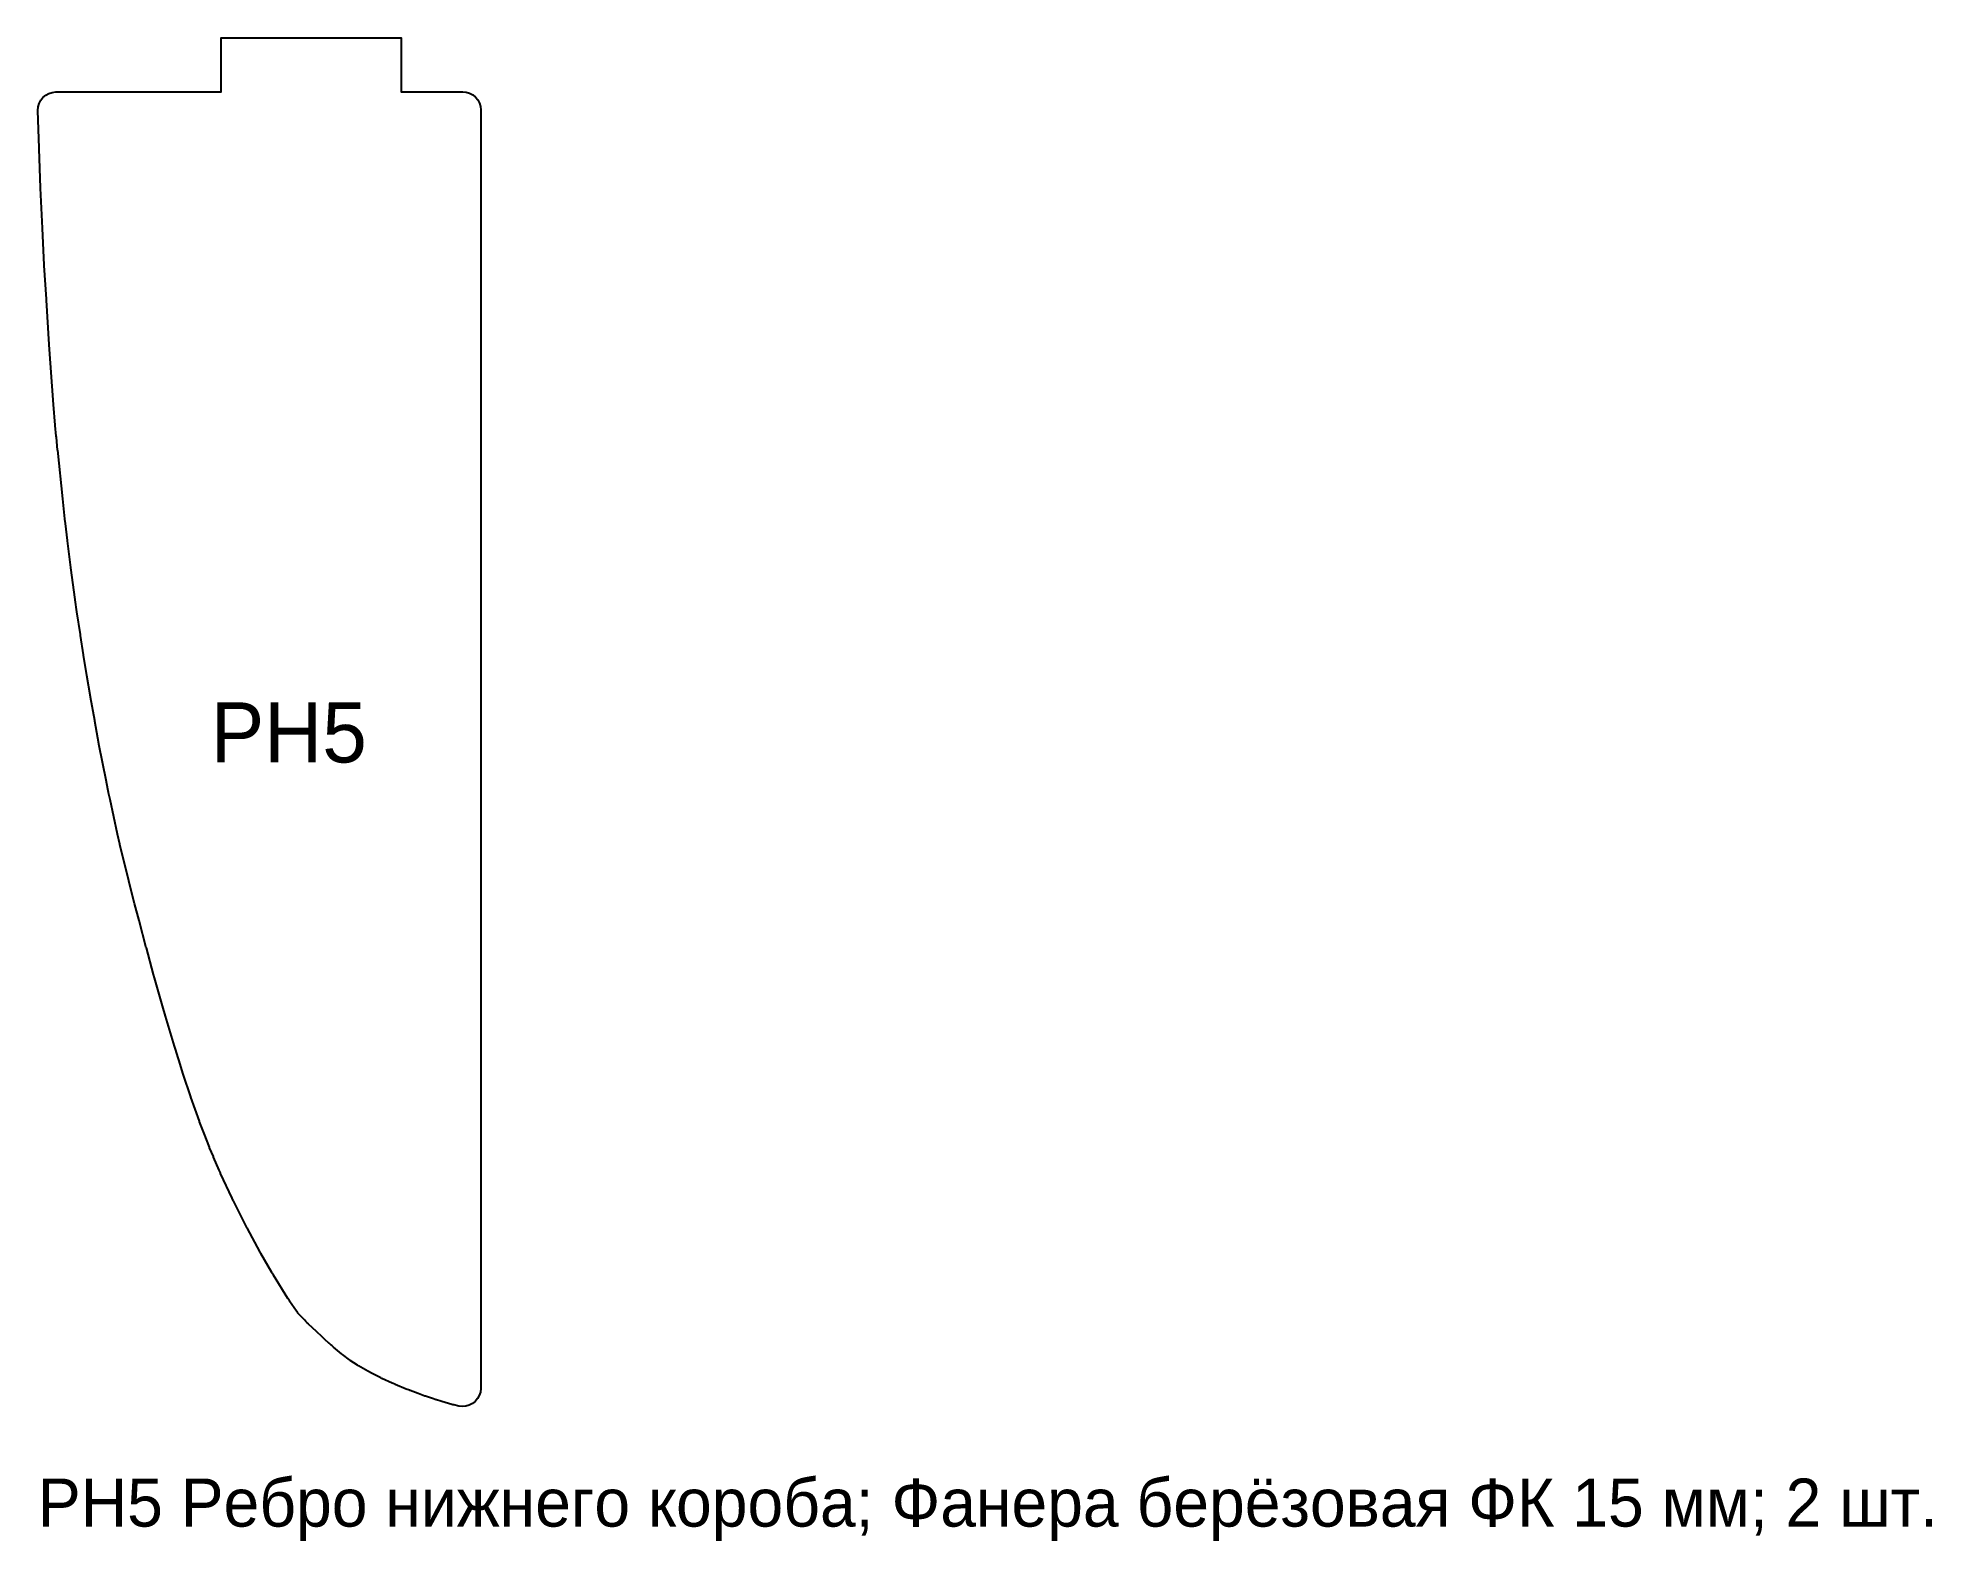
# Model space of a CAD drawing. Header units: millimetres. Extents: x 0 to 315, y -22 to 228.
import ezdxf
from ezdxf.enums import TextEntityAlignment as Align

# ---------------------------------------------------------------- set-up
doc = ezdxf.new("R2010")
doc.units = ezdxf.units.MM
doc.layers.add('CUT_OUT', color=7, linetype='Continuous')
doc.layers.add('TEXT', color=8, linetype='Continuous')

msp = doc.modelspace()

# ---------------------------------------------------------------- linework, layer by layer
at = {"layer": 'CUT_OUT'}
msp.add_lwpolyline([(0.04, 216.35), (0.2, 216.93), (0.47, 217.47), (0.84, 217.94), (1.3, 218.33), (1.83, 218.62), (2.4, 218.79), (3, 218.85), (30.5, 218.85), (30.5, 227.85), (60.5, 227.85), (60.5, 218.85), (70.74, 218.85), (71.33, 218.8), (71.89, 218.63), (72.41, 218.35), (72.86, 217.98), (73.24, 217.52), (73.52, 217), (73.69, 216.44), (73.74, 215.85), (73.74, 3), (73.68, 2.41), (73.51, 1.83), (73.22, 1.31), (72.84, 0.85), (72.37, 0.48), (71.84, 0.21), (71.27, 0.05), (70.67, 0), (70.08, 0.07), (69.25, 0.26), (69.11, 0.3), (68.95, 0.34), (67.26, 0.82), (67.12, 0.86), (66.36, 1.11), (66.33, 1.12), (65.72, 1.32), (65.7, 1.33), (64.56, 1.7), (64.43, 1.74), (63.31, 2.16), (63.3, 2.16), (62.01, 2.64), (61.98, 2.65), (61.95, 2.66), (61.89, 2.69), (61.35, 2.91), (61.34, 2.91), (59.52, 3.66), (59.43, 3.7), (59.19, 3.81), (59.01, 3.89), (57.25, 4.68), (57.11, 4.75), (55.55, 5.55), (55.07, 5.8), (54.95, 5.86), (53.4, 6.76), (53.24, 6.86), (52.03, 7.66), (51.88, 7.76), (50.7, 8.64), (50.58, 8.75), (49.25, 9.86), (49, 10.07), (48.93, 10.13), (48.85, 10.19), (48.54, 10.48), (48.52, 10.5), (47.71, 11.23), (47.64, 11.3), (47.33, 11.6), (47.29, 11.64), (46.45, 12.43), (46.41, 12.47), (45.06, 13.73), (45.04, 13.74), (44.79, 13.97), (44.64, 14.13), (44.43, 14.36), (44.38, 14.41), (43.4, 15.44), (43.29, 15.56), (43.27, 15.59), (43.06, 15.86), (41.91, 17.56), (41.91, 17.57), (41.69, 17.9), (41.63, 17.99), (39.21, 21.88), (39.01, 22.21), (38.94, 22.31), (37.14, 25.47), (37.13, 25.51), (37.07, 25.6), (37.02, 25.69), (34.83, 29.77), (34.81, 29.82), (33.79, 31.8), (33.78, 31.81), (32.56, 34.23), (32.52, 34.32), (32.35, 34.69), (30.43, 38.78), (30.39, 38.88), (30.2, 39.32), (30.19, 39.33), (29.27, 41.51), (29.23, 41.6), (28.6, 43.09), (28.57, 43.17), (27.68, 45.46), (27.68, 45.47), (26.93, 47.41), (26.91, 47.48), (25.47, 51.51), (25.45, 51.57), (24.22, 55.3), (24.2, 55.34), (23.45, 57.73), (23.45, 57.73), (23.02, 59.12), (23.01, 59.15), (22.75, 60), (22.75, 60.01), (21.27, 64.97), (21.26, 64.99), (20.77, 66.69), (20.76, 66.7), (19.43, 71.37), (19.43, 71.38), (19.27, 71.93), (19.27, 71.94), (18.06, 76.34), (18.05, 76.36), (16.84, 80.9), (16.09, 83.72), (16.08, 83.75), (15.14, 87.48), (15.13, 87.51), (13.67, 93.56), (13.65, 93.63), (13.28, 95.3), (12.02, 101.05), (11.78, 102.15), (11.77, 102.2), (11.42, 103.96), (11.42, 103.97), (10.16, 110.29), (10.15, 110.35), (9.48, 114.09), (9.46, 114.21), (8.75, 118.09), (8.74, 118.13), (8.14, 121.68), (8.14, 121.69), (7.58, 125.09), (7.58, 125.14), (7.09, 128.36), (7.07, 128.52), (6.49, 132.28), (6.49, 132.32), (6.21, 134.31), (6.2, 134.33), (5.48, 139.63), (5.48, 139.66), (4.92, 144.14), (4.92, 144.16), (4.58, 146.98), (4.58, 146.99), (4.49, 147.73), (4.49, 147.77), (4.14, 151.09), (3.3, 159.2), (3.29, 159.23), (3.09, 161.39), (3.07, 161.54), (2.9, 163.32), (2.89, 163.38), (2.62, 166.8), (2.62, 166.82), (1.89, 176.75), (1.88, 176.79), (1.44, 184.18), (1.43, 184.35), (1.07, 189.95), (1.07, 189.99), (0.76, 196.18), (0.76, 196.19), (0.44, 202.83), (0.44, 202.88), (0.23, 209.37), (0.22, 209.51), (0, 215.75), (0.04, 216.35)], close=True, dxfattribs=at)

# ---------------------------------------------------------------- texts
at = {"layer": 'TEXT'}
msp.add_text('РН5', height=10, dxfattribs=at).set_placement((41.78, 112.22), align=Align.MIDDLE_CENTER)
msp.add_text('РН5 Ребро нижнего короба; Фанера берёзовая ФК 15 мм; 2 шт.', height=8, dxfattribs=at).set_placement((0, -20))

doc.saveas('drawing.dxf')
